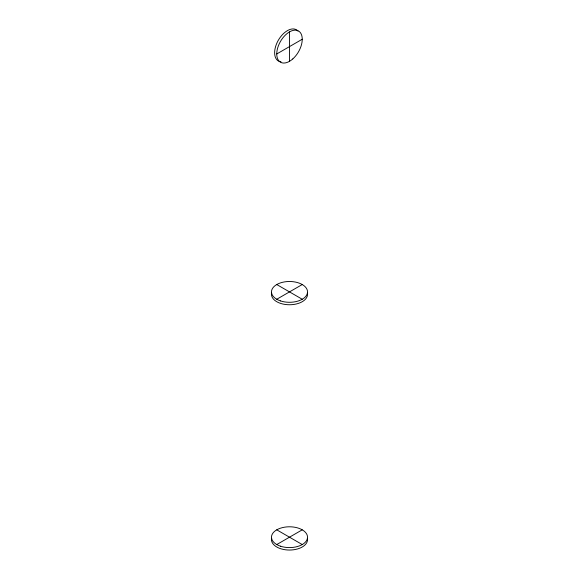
<?xml version="1.0" encoding="UTF-8"?>
<svg xmlns="http://www.w3.org/2000/svg" width="579" height="579" viewBox="0 0 579 579"><rect width="100%" height="100%" fill="white"/><g stroke="black" fill="none" stroke-linecap="round" stroke-linejoin="round"><path stroke-width="0.87" d="M276.755 53.963L302.245 39.242M276.755 299.256L302.245 284.535M276.755 544.549L302.245 529.828M276.755 284.535L302.245 299.256M276.755 529.828L302.245 544.549M289.5 31.881L289.5 61.316M281.003 61.801A18.029 10.408 -60 0 1 278.072 40.682A18.029 10.408 -60 0 1 297.975 31.085M307.369 292.988A18.029 10.408 0 0 1 289.5 304.757A18.029 10.408 0 0 1 271.631 292.988M307.369 538.282A18.029 10.408 0 0 1 289.5 550.05A18.029 10.408 0 0 1 271.631 538.282M292.8 58.913A18.029 10.408 -60 0 0 298.511 30.991A18.029 10.408 -60 0 0 277.189 49.903A18.029 10.408 -60 0 0 292.8 58.913M280.489 300.906A18.029 10.408 0 0 0 307.529 291.896A18.029 10.408 0 0 0 280.489 282.885A18.029 10.408 0 0 0 280.489 300.906M280.489 546.2A18.029 10.408 0 0 0 307.529 537.189A18.029 10.408 0 0 0 280.489 528.178A18.029 10.408 0 0 0 280.489 546.2"/></g></svg>
